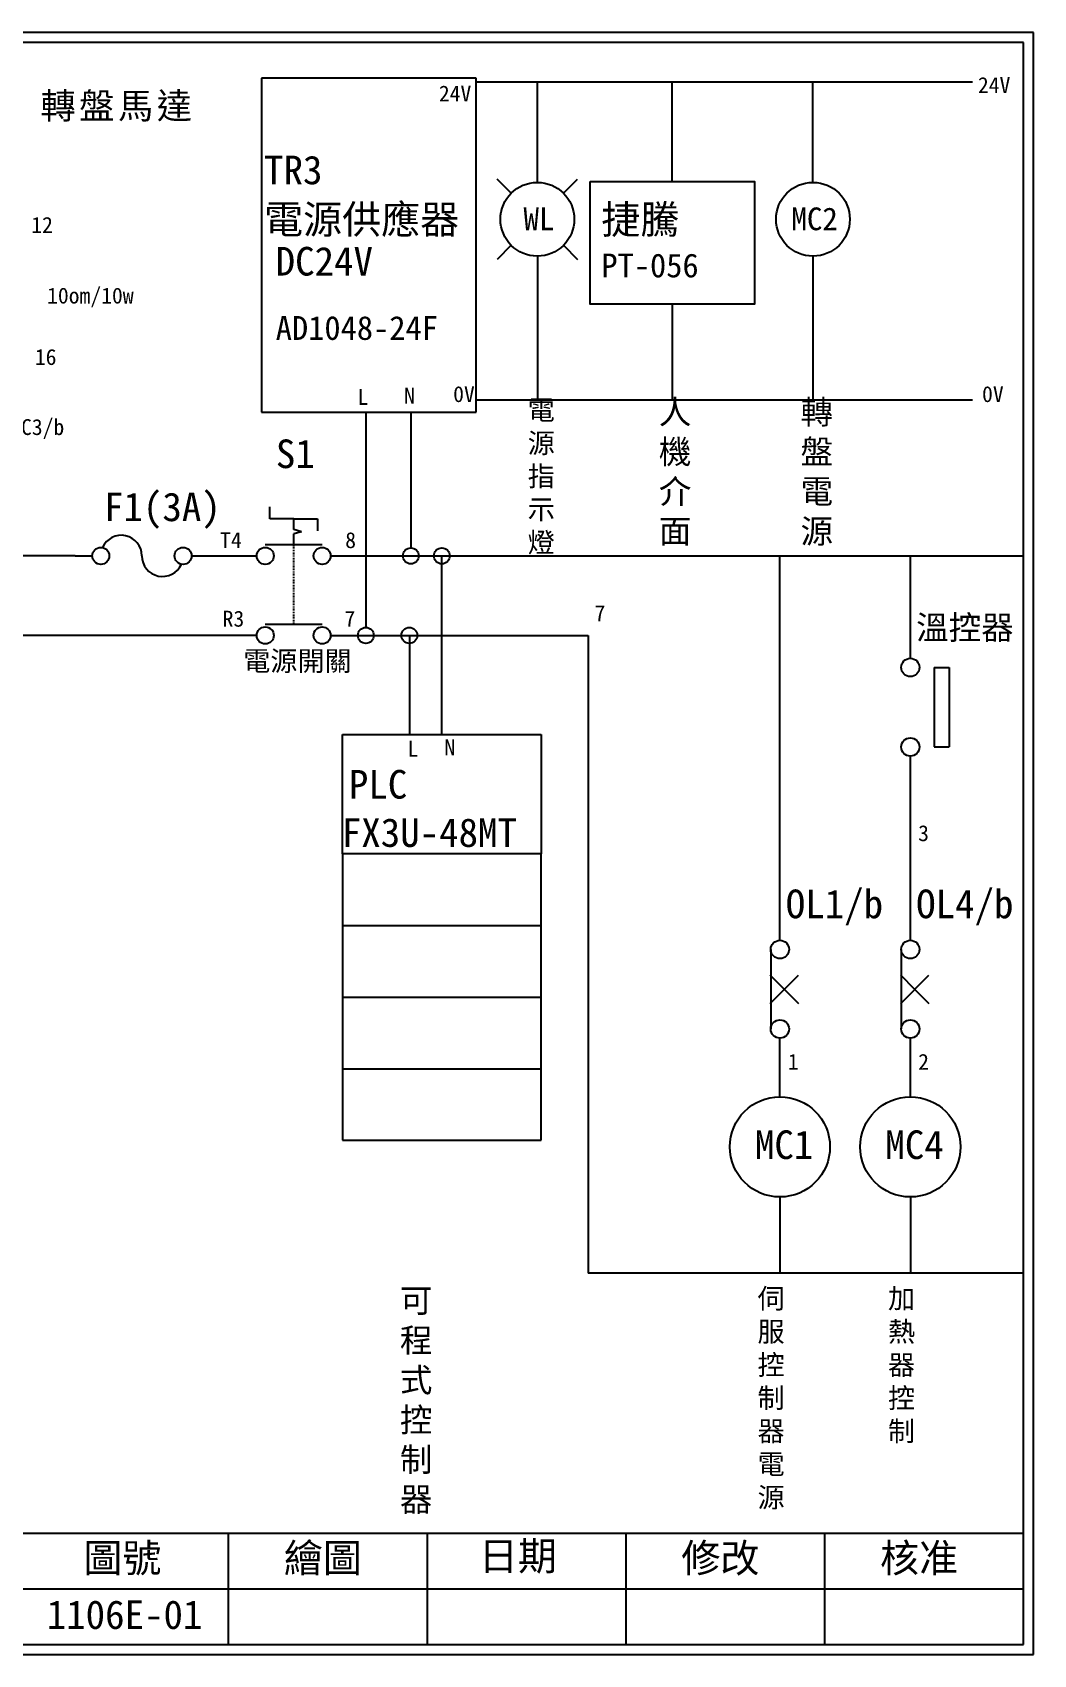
# Model space of a CAD drawing. Extents: x 10 to 297, y 3 to 207.
# Drawn here: x 171.1 to 297, y 3 to 207 of the extents above; entities that cross this region are included whole.
import ezdxf
from ezdxf.enums import TextEntityAlignment as Align

# ---------------------------------------------------------------- set-up
doc = ezdxf.new("R2010")
doc.units = 0
doc.linetypes.add('DASHED', pattern=[0.2, 0.1, -0.1])
doc.layers.get('0').update_dxf_attribs({"linetype": 'CONTINUOUS'})
for name, color, linetype in [('7', 7, 'CONTINUOUS'), ('圖框層', 7, 'CONTINUOUS'), ('標尺寸層', 3, 'CONTINUOUS')]:
    doc.layers.add(name, color=color, linetype=linetype)
doc.styles.add('CNS', font='romanc.shx', dxfattribs={"bigfont": 'chineset.shx'})
doc.styles.add('STSL', font='kaiu.ttf')
doc.styles.add('標楷體', font='kaiu.ttf')

# ---------------------------------------------------------------- blocks, each defined once
blk = doc.blocks.new('FUSE')
at = {"color": 7}
for p, q in [((0, 0), (2.14, 0)), ((14.64, 0), (16.78, 0))]:
    blk.add_line(p, q, dxfattribs=at)
for centre in [(3.21, 0), (13.56, 0)]:
    blk.add_circle(centre, 1.07)
for centre, start, end in [((5.8, 0), 0, 156.116), ((10.98, 0), 180, 336.116)]:
    blk.add_arc(centre, 2.59, start, end, dxfattribs=at)

msp = doc.modelspace()

# ---------------------------------------------------------------- linework, layer by layer
for p, q in [((226.89, 201.23), (199.89, 201.23)), ((199.89, 201.23), (199.89, 159.23)), ((226.89, 159.23), (226.89, 201.23)), ((289.32, 200.7), (226.89, 200.7)), ((234.58, 192.02), (234.58, 200.7)), ((269.25, 192.02), (269.25, 200.7)), ((234.58, 188.12), (234.58, 192.02)), ((269.25, 188.12), (269.25, 192.02)), ((231.3, 186.76), (229.53, 188.53)), ((237.86, 186.76), (239.63, 188.53)), ((231.3, 180.2), (229.53, 178.43)), ((237.86, 180.2), (239.63, 178.43)), ((234.58, 178.84), (234.58, 174.89)), ((269.25, 178.84), (269.25, 174.89)), ((234.58, 174.89), (234.58, 160.75)), ((269.25, 174.89), (269.25, 160.75)), ((199.89, 159.23), (222.89, 159.23)), ((213, 159.23), (213, 132.15)), ((218.67, 159.23), (218.67, 142.15)), ((222.89, 159.23), (226.89, 159.23)), ((289.32, 160.75), (226.89, 160.75)), ((200.93, 145.8), (200.93, 147.3)), ((203.93, 145.8), (200.93, 145.8)), ((203.93, 145.8), (206.93, 145.8)), ((206.93, 145.8), (206.93, 144.3)), ((204.93, 144.19), (203.93, 144.45)), ((204.93, 144.19), (203.93, 143.92)), ((176.45, 141.15), (84.13, 141.15)), ((191.08, 141.15), (199.29, 141.15)), ((193.22, 141.15), (199.29, 141.15)), ((208.57, 141.15), (295.75, 141.15)), ((222.56, 118.67), (222.56, 141.15)), ((265.09, 92.81), (265.09, 141.15)), ((281.5, 128.27), (281.5, 141.15)), ((199.29, 131.15), (84.13, 131.15)), ((208.57, 131.15), (240.98, 131.15)), ((284.51, 127.12), (284.51, 117.12)), ((286.4, 127.12), (286.4, 117.12)), ((210.06, 118.67), (235.06, 118.67)), ((210.06, 103.67), (210.06, 118.67)), ((235.06, 118.67), (235.06, 103.67)), ((281.5, 92.81), (281.5, 115.97)), ((235.06, 103.67), (210.06, 103.67)), ((210.06, 103.67), (210.06, 94.67)), ((235.06, 94.67), (235.06, 103.67)), ((210.06, 94.67), (235.06, 94.67)), ((210.06, 94.67), (210.06, 85.67)), ((235.06, 85.67), (235.06, 94.67)), ((263.94, 91.66), (263.94, 81.66)), ((280.35, 91.66), (280.35, 81.66)), ((263.88, 84.87), (267.42, 88.41)), ((265.65, 86.64), (263.88, 88.41)), ((280.29, 84.87), (283.82, 88.41)), ((282.05, 86.64), (280.29, 88.41)), ((210.06, 85.67), (235.06, 85.67)), ((210.06, 85.67), (210.06, 76.67)), ((235.06, 76.67), (235.06, 85.67)), ((265.65, 86.64), (267.42, 84.87)), ((282.05, 86.64), (283.82, 84.87)), ((265.09, 73.14), (265.09, 80.51)), ((281.5, 73.14), (281.5, 80.51)), ((210.06, 76.67), (235.06, 76.67)), ((210.06, 76.67), (210.06, 67.67)), ((235.06, 67.67), (235.06, 76.67)), ((210.06, 67.67), (235.06, 67.67)), ((265.09, 60.54), (265.09, 50.94)), ((281.5, 60.54), (281.5, 50.94))]:
    msp.add_line(p, q)
for centre, radius in [((234.58, 183.48), 4.64), ((269.25, 183.48), 4.64), ((218.67, 141.15), 1), ((213, 131.15), 1), ((265.09, 66.84), 6.3), ((281.5, 66.84), 6.3)]:
    msp.add_circle(centre, radius)
at = {"layer": '7'}
for p, q in [((203.93, 144.45), (203.93, 145.8)), ((203.93, 142.58), (203.93, 143.92)), ((200.36, 142.58), (207.5, 142.58)), ((200.36, 132.58), (207.5, 132.58))]:
    msp.add_line(p, q, dxfattribs=at)
at = {"layer": '7', "linetype": 'DASHED'}
msp.add_line((203.93, 132.58), (203.93, 142.58), dxfattribs=at)
at = {"layer": '7'}
for centre in [(200.36, 141.15), (207.5, 141.15), (200.36, 131.15), (207.5, 131.15)]:
    msp.add_circle(centre, 1.07, dxfattribs=at)
at = {"layer": '圖框層', "color": 7}
for p, q in [((297, 206.97), (10, 206.97)), ((297, 3), (297, 206.97)), ((295.75, 205.72), (11.25, 205.72)), ((295.75, 4.25), (295.75, 205.72)), ((11.25, 18.25), (295.75, 18.25)), ((195.75, 4.25), (195.75, 18.25)), ((220.75, 4.25), (220.75, 18.25)), ((245.75, 4.25), (245.75, 18.25)), ((270.75, 4.25), (270.75, 18.25)), ((145.75, 11.25), (295.75, 11.25)), ((11.25, 4.25), (295.75, 4.25)), ((10, 3), (297, 3))]:
    msp.add_line(p, q, dxfattribs=at)
at = {"layer": '標尺寸層', "color": 7}
for p, q in [((251.56, 188.23), (251.56, 200.7)), ((251.56, 172.79), (251.56, 160.75)), ((218.48, 131.18), (218.48, 118.66)), ((240.98, 131.15), (240.98, 50.94)), ((284.51, 127.12), (286.4, 127.12)), ((284.51, 117.12), (286.4, 117.12)), ((295.75, 50.94), (240.98, 50.94))]:
    msp.add_line(p, q, dxfattribs=at)
msp.add_lwpolyline([(241.21, 188.23), (261.91, 188.23), (261.91, 172.79), (241.21, 172.79)], close=True, dxfattribs=at)
for centre, radius in [((222.56, 141.15), 1), ((218.48, 131.15), 1), ((281.5, 127.12), 1.15), ((281.5, 117.12), 1.15), ((265.09, 91.66), 1.15), ((281.5, 91.66), 1.15), ((265.09, 81.66), 1.15), ((281.5, 81.66), 1.15)]:
    msp.add_circle(centre, radius, dxfattribs=at)

# ---------------------------------------------------------------- block references
at = {"color": 7}
msp.add_blockref('FUSE', (176.45, 141.15), dxfattribs=at)

# ---------------------------------------------------------------- texts
for s, p in [('WL', (234.78, 183.53)), ('MC2', (269.46, 183.53))]:
    msp.add_text(s, height=2.856, dxfattribs=at).set_placement(p, align=Align.MIDDLE_CENTER)
at = {"color": 0, "insert": (181.83, 199.37), "char_height": 3.25, "width": 24.1454, "attachment_point": 2, "style": '標楷體'}
msp.add_mtext('{\\T1.1;轉盤馬達}', dxfattribs=at)
at = {"layer": '圖框層', "color": 4, "style": 'STSL'}
for s, height, p in [('24V', 2, (222.19, 198.29)), ('24V', 2, (290, 199.35)), ('TR3', 3.6, (200.2, 187.88)), ('電源供應器', 3.6, (200.2, 181.66)), ('捷騰', 3.6, (242.63, 181.66)), ('12', 2, (170.92, 181.77)), ('DC24V', 3.6, (201.66, 176.4)), ('PT-056', 3, (242.63, 176.17)), ('10om/10w', 2, (172.91, 172.88)), ('AD1048-24F', 3, (201.67, 168.31)), ('16', 2, (171.37, 165.16)), ('L', 2, (211.95, 160.14)), ('N', 2, (217.82, 160.29)), ('0V', 2, (223.99, 160.49)), ('0V', 2, (290.52, 160.49)), ('MC3/b', 2, (168.27, 156.35)), ('S1', 3.6, (201.69, 152.19)), ('F1(3A)', 3.6, (180.07, 145.52)), ('T4', 2, (194.67, 142.13)), ('8', 2, (210.41, 142.13)), ('7', 2, (241.77, 132.93)), ('R3', 2, (194.99, 132.25)), ('7', 2, (210.32, 132.25)), ('溫控器', 3, (282.23, 130.65)), ('L', 2, (218.25, 115.91)), ('N', 2, (222.89, 116.09)), ('PLC', 3.6, (210.87, 110.63)), ('FX3U-48MT', 3.6, (209.98, 104.56)), ('3', 2, (282.48, 105.28)), ('OL1/b', 3.6, (265.83, 95.59)), ('OL4/b', 3.6, (282.23, 95.59)), ('1', 2, (266.08, 76.53)), ('2', 2, (282.48, 76.53)), ('MC1', 3.6, (261.95, 65.31)), ('MC4', 3.6, (278.36, 65.31)), ('圖號', 3.6, (177.47, 13.34)), ('繪圖', 3.6, (202.69, 13.34)), ('日期', 3.6, (227.22, 13.59)), ('修改', 3.6, (252.69, 13.34)), ('核准', 3.6, (277.69, 13.34)), ('1106E-01', 3.6, (172.86, 6.22))]:
    msp.add_text(s, height=height, dxfattribs=at).set_placement(p)
at = {"layer": '標尺寸層', "color": 7, "attachment_point": 1, "style": 'CNS'}
for s, insert, char_height, width in [('{\\fDFKai-SB|b0|i0|c136|p65;人機介面}', (249.86, 160.75), 3, 4.1392), ('{\\fDFKai-SB|b0|i0|c136|p65;轉盤電源}', (267.69, 160.75), 3, 4.1392), ('{\\fDFKai-SB|b0|i0|c136|p65;電\\P源指示燈}', (233.37, 160.75), 2.5, 4.1392), ('{\\fDFKai-SB|b0|i0|c136|p65;電源開關}', (197.58, 129.19), 2.5, 14.0847), ('{\\fDFKai-SB|b0|i0|c136|p65;可程式控制器}', (217.29, 49.02), 3, 5.4243), ('{\\fDFKai-SB|b0|i0|c136|p65;伺服控制器電源}', (262.28, 49.02), 2.5, 5.4243), ('{\\fDFKai-SB|b0|i0|c136|p65;加熱器控制}', (278.69, 49.02), 2.5, 5.4243)]:
    msp.add_mtext(s, dxfattribs=dict(at, insert=insert, char_height=char_height, width=width))

doc.saveas('drawing.dxf')
